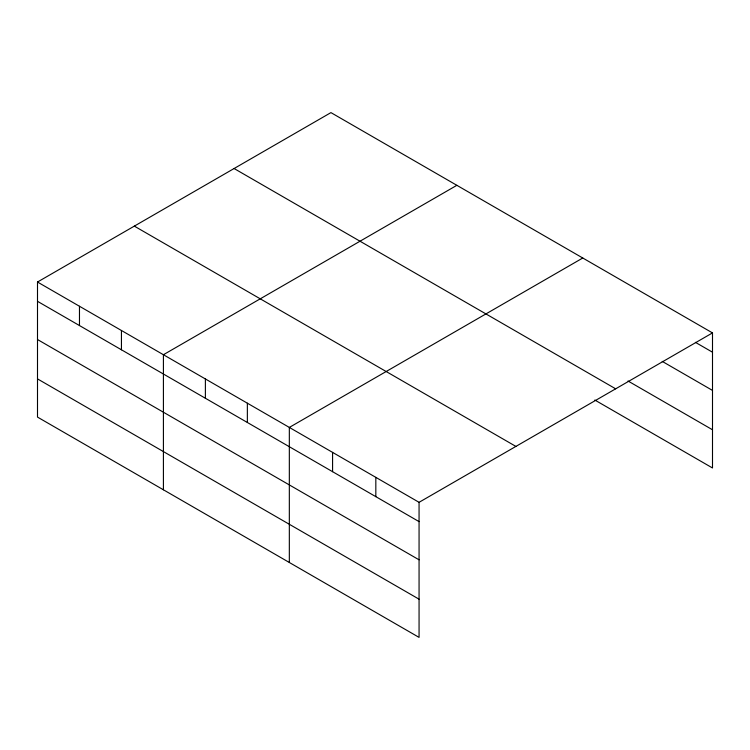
<?xml version="1.0" encoding="UTF-8"?>
<svg xmlns="http://www.w3.org/2000/svg" width="750" height="750" viewBox="0 0 750 750"><rect width="100%" height="100%" fill="white"/><g stroke="black" fill="none" stroke-linecap="round" stroke-linejoin="round"><path stroke-width="1.12" d="M419.062 559.819L419.062 502.322L37.5 282.028L37.5 417.094L419.062 637.388L419.062 559.819L37.5 339.525M37.5 282.028L330.938 112.613L712.5 332.906L712.5 467.972L594.834 400.041M456.853 185.316L163.416 354.722L163.416 489.788M582.769 258.009L289.331 427.425L289.331 562.481M419.062 502.322L712.5 332.906M695.4 342.338L712.5 352.209M662.212 361.378L712.5 390.413M628.022 381L712.5 429.769M234.103 168.525L615.666 388.819M134.334 226.125L515.897 446.419M37.5 301.322L419.062 521.616M37.5 378.891L419.062 599.184M375.825 477.356L375.825 496.65M332.578 452.391L332.578 471.684M247.359 403.191L247.359 422.484M205.388 378.956L205.388 398.259M121.444 330.487L121.444 349.791M79.472 306.262L79.472 325.556"/></g></svg>
